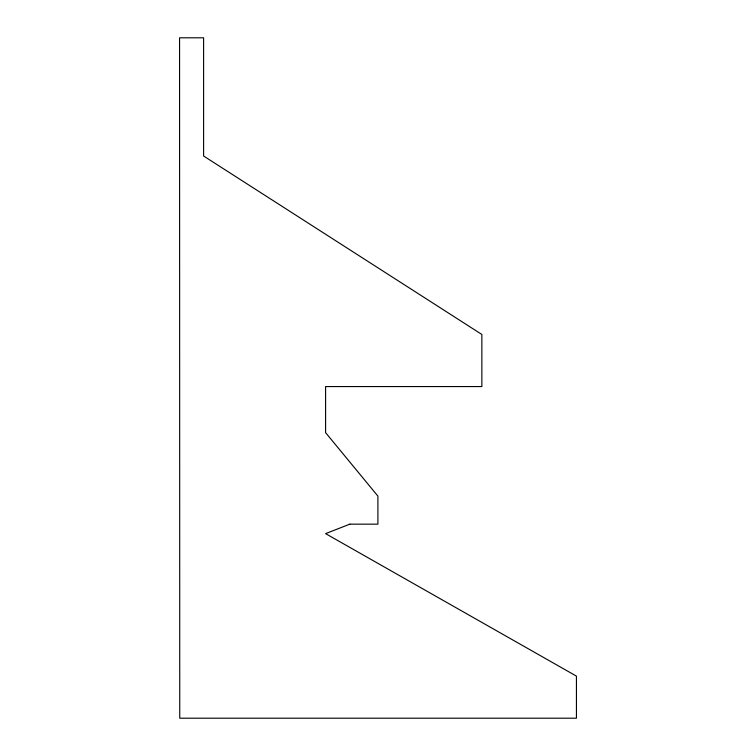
<?xml version="1.0" encoding="UTF-8"?>
<svg xmlns="http://www.w3.org/2000/svg" width="756" height="756" viewBox="0 0 756 756"><rect width="100%" height="100%" fill="white"/><g stroke="black" fill="none" stroke-linecap="round" stroke-linejoin="round"><path stroke-width="1.13" d="M349.858 524.154L325.59 533.623L576.441 676.129L576.441 718.2L179.748 718.2L179.559 37.8L203.6 37.8L203.6 156.01L481.865 334.473L481.865 386.562L325.59 386.562L325.59 432.64L377.905 496.106L377.905 524.154L349.858 524.154"/></g></svg>
